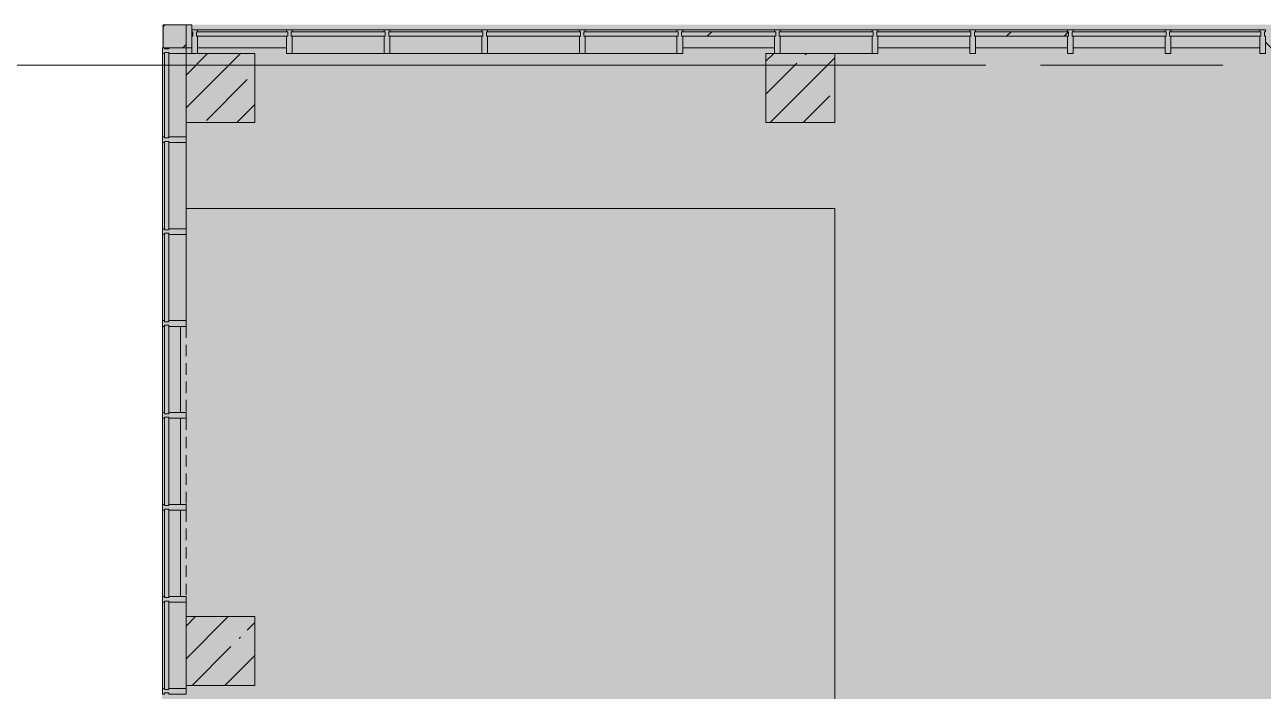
# Model space of a CAD drawing. Header units: millimetres. Extents: x -3129 to 197107, y -8553 to 29000.
# Drawn here: x 72753 to 83538, y 21550 to 27350 of the extents above; entities that cross this region are included whole.
import ezdxf

# ---------------------------------------------------------------- set-up
doc = ezdxf.new("R2010")
doc.units = ezdxf.units.MM
doc.linetypes.add('200_ШТРИХ__ш1_п0_6_', pattern=[160, 100, -60])
doc.linetypes.add('Осевая', pattern=[3175, 635, -476.25, 1587.5, -476.25])
doc.layers.add('A-DETL-GENF-6', color=7, linetype='Continuous', lineweight=9, true_color=0xc0c0c0, transparency=0.4)
for name, color, linetype, lineweight in [('A-DETL-MBND-1', 7, '200_ШТРИХ__ш1_п0_6_', 9), ('A-GLAZ-CURT-2', 7, 'Continuous', 5), ('A-WALL-6', 7, 'Continuous', 5), ('S-COLS-2', 7, 'Continuous', 5), ('Оси', 7, 'Continuous', 9), ('Оси-2', 7, 'Осевая', 9)]:
    doc.layers.add(name, color=color, linetype=linetype, lineweight=lineweight)
for name, color, linetype, lineweight, true_color in [('A-FLOR-2', 7, 'Continuous', 5, 0xb7b7b7), ('A-GLAZ-CURT-1', 7, 'Continuous', 5, 0x737373), ('A-GLAZ-CWMG-2', 7, 'Continuous', 5, 0x737373), ('A-GLAZ-CWMG-3', 7, 'Continuous', 5, 0x383e42), ('A-WALL-8', 7, 'Continuous', 5, 0x737373), ('S-COLS-1', 7, 'Continuous', 5, 0x737373)]:
    doc.layers.add(name, color=color, linetype=linetype, lineweight=lineweight, true_color=true_color)

# ---------------------------------------------------------------- blocks, each defined once
blk = doc.blocks.new('Прямоугольный импост - Импост структурный с накладкой - 190мм-22856805-2_1_1_птичка')
at = {"layer": 'A-GLAZ-CWMG-2'}
for p, q in [((0, 17), (-50, 17)), ((-50, 17), (-50, 0)), ((-50, 0), (-40, 0)), ((-40, 0), (-40, -40)), ((-10, -40), (-10, 0)), ((-10, 0), (0, 0)), ((0, 11), (0, 17)), ((-40, -40), (-50, -40)), ((-50, -40), (-50, -190)), ((0, -40), (-10, -40)), ((-50, -190), (0, -190))]:
    blk.add_line(p, q, dxfattribs=at)
blk = doc.blocks.new('Системная панель - Стекло - 40мм-22858580-2_1_1_птичка')
at = {"layer": 'A-GLAZ-CURT-1'}
for p, q in [((372.5, 40), (-372.5, 40)), ((-372.5, 40), (-372.5, 0)), ((-372.5, 0), (372.5, 0)), ((372.5, 0), (372.5, 40))]:
    blk.add_line(p, q, dxfattribs=at)
blk = doc.blocks.new('Системная панель - Стекло - 40мм-V109-2_1_1_птичка')
at = {"layer": 'A-GLAZ-CURT-1'}
for p, q in [((385, 40), (-385, 40)), ((-385, 40), (-385, 0)), ((-385, 0), (385, 0)), ((385, 0), (385, 40))]:
    blk.add_line(p, q, dxfattribs=at)
blk = doc.blocks.new('Прямоугольный импост - Импост структурный с накладкой - 190мм-22856798-2_1_1_птичка')
at = {"layer": 'A-GLAZ-CWMG-2'}
for p, q in [((-25, 0), (-25, 17)), ((-25, 17), (25, 17)), ((-15, 0), (-25, 0)), ((-15, -40), (-15, 0)), ((25, 0), (15, 0)), ((15, 0), (15, -40)), ((25, 17), (25, 0)), ((-25, -190), (-25, -40)), ((-25, -40), (-15, -40)), ((15, -40), (25, -40)), ((25, -40), (25, -190)), ((25, -190), (-25, -190))]:
    blk.add_line(p, q, dxfattribs=at)
blk = doc.blocks.new('Прямоугольный импост - Импост структурный с накладкой - 160мм-22858437-2_1_1_птичка')
at = {"layer": 'A-GLAZ-CWMG-2'}
for p, q in [((3854, 23925), (3854, 23175)), ((4011, 23925), (4011, 23175))]:
    blk.add_line(p, q, dxfattribs=at)
blk = doc.blocks.new('Системная панель - Стекло - 40мм-V110-2_1_1_птичка')
at = {"layer": 'A-GLAZ-CURT-1'}
for p, q in [((385, 40), (-385, 40)), ((-385, 40), (-385, 0)), ((-385, 0), (385, 0)), ((385, 0), (385, 40))]:
    blk.add_line(p, q, dxfattribs=at)
blk = doc.blocks.new('Системная панель - Стекло - 40мм-V111-2_1_1_птичка')
at = {"layer": 'A-GLAZ-CURT-2'}
h = blk.add_hatch(dxfattribs=at)
h.set_pattern_fill('FP_145', color=256, style=0, pattern_type=2)
h.set_pattern_definition([(135, (23850.1, -4371.1), (-1414.21, -1414.21), [1000, -3000]), (135, (24350.1, -5371.1), (-1414.21, -1414.21), [3000, -1000]), (135, (24850.1, -3371.1), (-1414.21, -1414.21), [1000, -3000])])
h.paths.add_polyline_path([(385, 40), (-385, 40), (-385, 0), (385, 0)])
at = {"layer": 'A-GLAZ-CURT-1'}
for p, q in [((385, 40), (-385, 40)), ((-385, 40), (-385, 0)), ((-385, 0), (385, 0)), ((385, 0), (385, 40))]:
    blk.add_line(p, q, dxfattribs=at)
blk = doc.blocks.new('Системная панель - Стекло - 40мм-22856069-2_1_1_птичка')
at = {"layer": 'A-GLAZ-CURT-1'}
for p, q in [((397.5, 0), (-397.5, 0)), ((-397.5, 0), (-397.5, -40)), ((397.5, -40), (397.5, 0)), ((-397.5, -40), (397.5, -40))]:
    blk.add_line(p, q, dxfattribs=at)
blk = doc.blocks.new('Системная панель - Стекло - 40мм-22856070-2_1_1_птичка')
at = {"layer": 'A-GLAZ-CURT-2'}
h = blk.add_hatch(dxfattribs=at)
h.set_pattern_fill('FP_146', color=256, style=0, pattern_type=2)
h.set_pattern_definition([(45, (-9285, -26790), (-1414.21, 1414.21), [1000, -3000]), (45, (-10285, -27290), (-1414.21, 1414.21), [3000, -1000]), (45, (-8285, -27790), (-1414.21, 1414.21), [1000, -3000])])
h.paths.add_polyline_path([(410, -40), (410, 0), (-410, 0), (-410, -40)])
at = {"layer": 'A-GLAZ-CURT-1'}
for p, q in [((410, 0), (-410, 0)), ((-410, 0), (-410, -40)), ((-410, -40), (410, -40)), ((410, -40), (410, 0))]:
    blk.add_line(p, q, dxfattribs=at)
blk = doc.blocks.new('Системная панель - Стекло - 40мм-V112-2_1_1_птичка')
at = {"layer": 'A-GLAZ-CURT-1'}
for p, q in [((410, 0), (-410, 0)), ((-410, 0), (-410, -40)), ((-410, -40), (410, -40)), ((410, -40), (410, 0))]:
    blk.add_line(p, q, dxfattribs=at)
blk = doc.blocks.new('Системная панель - Стекло - 40мм-22856305-2_1_1_птичка')
at = {"layer": 'A-GLAZ-CURT-2'}
h = blk.add_hatch(dxfattribs=at)
h.set_pattern_fill('FP_147', color=256, style=0, pattern_type=2)
h.set_pattern_definition([(45, (-11835.1, -26790), (-1414.21, 1414.21), [1000, -3000]), (45, (-12835.1, -27290), (-1414.21, 1414.21), [3000, -1000]), (45, (-10835.1, -27790), (-1414.21, 1414.21), [1000, -3000])])
h.paths.add_polyline_path([(410, -40), (410, 0), (-410, 0), (-410, -40)])
at = {"layer": 'A-GLAZ-CURT-1'}
for p, q in [((410, 0), (-410, 0)), ((-410, 0), (-410, -40)), ((-410, -40), (410, -40)), ((410, -40), (410, 0))]:
    blk.add_line(p, q, dxfattribs=at)
blk = doc.blocks.new('Системная панель - Стекло - 40мм-V113-2_1_1_птичка')
at = {"layer": 'A-GLAZ-CURT-1'}
for p, q in [((410, 0), (-410, 0)), ((-410, 0), (-410, -40)), ((-410, -40), (410, -40)), ((410, -40), (410, 0))]:
    blk.add_line(p, q, dxfattribs=at)
blk = doc.blocks.new('Системная панель - Стекло - 40мм-V114-2_1_1_птичка')
at = {"layer": 'A-GLAZ-CURT-1'}
for p, q in [((397.5, 0), (-397.5, 0)), ((-397.5, 0), (-397.5, -40)), ((397.5, -40), (397.5, 0)), ((-397.5, -40), (397.5, -40))]:
    blk.add_line(p, q, dxfattribs=at)
blk = doc.blocks.new('Прямоугольный импост - Импост структурный с накладкой - 190мм-22856073-2_1_1_птичка')
at = {"layer": 'A-GLAZ-CWMG-2'}
for p, q in [((-50, 40), (-50, 190)), ((-50, 190), (0, 190)), ((0, 190), (0, 40)), ((-40, 40), (-50, 40)), ((-50, -17), (-50, 0)), ((-50, 0), (-40, 0)), ((-40, 0), (-40, 40)), ((-10, 40), (-10, 0)), ((0, 40), (-10, 40)), ((-10, 0), (0, 0)), ((0, 0), (0, -17)), ((0, -17), (-50, -17))]:
    blk.add_line(p, q, dxfattribs=at)
blk = doc.blocks.new('Прямоугольный импост - Импост структурный с накладкой - 160мм-22794259-2_1_1_птичка')
at = {"layer": 'A-GLAZ-CWMG-2'}
for p, q in [((4160, 27307), (4935, 27307)), ((4160, 27150), (4935, 27150))]:
    blk.add_line(p, q, dxfattribs=at)
blk = doc.blocks.new('Прямоугольный импост - Импост структурный с накладкой - 160мм-20149070-2_1_1_птичка')
at = {"layer": 'A-GLAZ-CWMG-2'}
for p, q in [((8385, 27307), (9185, 27307)), ((8385, 27150), (9185, 27150))]:
    blk.add_line(p, q, dxfattribs=at)
blk = doc.blocks.new('Прямоугольный импост - Импост структурный с накладкой - 160мм-22794460-2_1_1_птичка')
at = {"layer": 'A-GLAZ-CWMG-2'}
for p, q in [((10935, 27307), (11285, 27307)), ((10935, 27150), (11285, 27150))]:
    blk.add_line(p, q, dxfattribs=at)
blk = doc.blocks.new('Прямоугольный импост - Импост структурный с накладкой - 160мм-22794342-2_1_1_птичка')
at = {"layer": 'A-GLAZ-CWMG-2'}
for p, q in [((11285, 27307), (11735, 27307)), ((11285, 27150), (11735, 27150))]:
    blk.add_line(p, q, dxfattribs=at)
blk = doc.blocks.new('Прямоугольный импост - Импост структурный с накладкой - 190мм-22856065-2_1_1_птичка')
at = {"layer": 'A-GLAZ-CWMG-2'}
for p, q in [((-25, 40), (-25, 190)), ((-25, 190), (25, 190)), ((25, 190), (25, 40)), ((-15, 40), (-25, 40)), ((-25, -17), (-25, 0)), ((-25, 0), (-15, 0)), ((-15, 0), (-15, 40)), ((15, 40), (15, 0)), ((25, 40), (15, 40)), ((15, 0), (25, 0)), ((25, 0), (25, -17)), ((25, -17), (-25, -17))]:
    blk.add_line(p, q, dxfattribs=at)
blk = doc.blocks.new('Прямоугольный импост - Импост структурный с накладкой - 190мм-V115-2_1_1_птичка')
at = {"layer": 'A-GLAZ-CWMG-2'}
for p, q in [((-50, 190), (-50, 40)), ((0, 40), (0, 190)), ((-50, 40), (-40, 40)), ((-40, 0), (-50, 0)), ((-50, 0), (-50, -17)), ((-40, 40), (-40, 0)), ((-10, 0), (-10, 40)), ((-10, 40), (0, 40)), ((0, 0), (-10, 0)), ((0, -17), (0, 0)), ((-50, -17), (0, -17))]:
    blk.add_line(p, q, dxfattribs=at)
blk = doc.blocks.new('Системная панель - Стекло - 40мм-V140-2_1_1_птичка')
at = {"layer": 'A-GLAZ-CURT-2'}
h = blk.add_hatch(dxfattribs=at)
h.set_pattern_fill('FP_166', color=256, style=0, pattern_type=2)
h.set_pattern_definition([(135, (24650.1, -4371.1), (-1414.21, -1414.21), [1000, -3000]), (135, (25150.1, -5371.1), (-1414.21, -1414.21), [3000, -1000]), (135, (25650.1, -3371.1), (-1414.21, -1414.21), [1000, -3000])])
h.paths.add_polyline_path([(385, 40), (-385, 40), (-385, 0), (385, 0)])
at = {"layer": 'A-GLAZ-CURT-1'}
for p, q in [((385, 40), (-385, 40)), ((-385, 40), (-385, 0)), ((-385, 0), (385, 0)), ((385, 0), (385, 40))]:
    blk.add_line(p, q, dxfattribs=at)
blk = doc.blocks.new('Прямоугольный импост - Импост структурный с накладкой - 190мм-V141-2_1_1_птичка')
at = {"layer": 'A-GLAZ-CWMG-3'}
for points in [[(3871, 24775), (3871, 25525), (3854, 25525), (3854, 24775)], [(4061, 24775), (4061, 25525), (3911, 25525), (3911, 24775)]]:
    blk.add_hatch(color=256, dxfattribs=at).paths.add_polyline_path(points)
at = {"layer": 'A-GLAZ-CWMG-2'}
for p, q in [((3854, 25525), (3854, 24775)), ((4061, 25525), (4061, 24775))]:
    blk.add_line(p, q, dxfattribs=at)
blk = doc.blocks.new('Системная панель - Стекло - 40мм-V142-2_1_1_птичка')
at = {"layer": 'A-GLAZ-CURT-1'}
for p, q in [((410, 0), (-410, 0)), ((-410, 0), (-410, -40)), ((-410, -40), (410, -40)), ((410, -40), (410, 0))]:
    blk.add_line(p, q, dxfattribs=at)
blk = doc.blocks.new('Прямоугольный импост - Импост структурный с накладкой - 190мм-23186024-2_1_1_птичка')
at = {"layer": 'A-GLAZ-CWMG-3'}
for points in [[(9987, 27290), (10035, 27290), (10035, 27307), (9235, 27307), (9235, 27290)], [(9987, 27100), (10035, 27100), (10035, 27250), (9235, 27250), (9235, 27100), (9710, 27100)]]:
    blk.add_hatch(color=256, dxfattribs=at).paths.add_polyline_path(points)
at = {"layer": 'A-GLAZ-CWMG-2'}
for p, q in [((9235, 27307), (10035, 27307)), ((9710, 27100), (10035, 27100))]:
    blk.add_line(p, q, dxfattribs=at)
blk = doc.blocks.new('Прямоугольный импост - Импост структурный с накладкой - 190мм-V143-2_1_1_птичка')
at = {"layer": 'A-GLAZ-CWMG-2'}
for p, q in [((-25, 40), (-25, 190)), ((25, 190), (25, 40)), ((-15, 40), (-25, 40)), ((-25, -17), (-25, 0)), ((-25, 0), (-15, 0)), ((-15, 0), (-15, 40)), ((15, 40), (15, 0)), ((25, 40), (15, 40)), ((15, 0), (25, 0)), ((25, 0), (25, -17)), ((25, -17), (-25, -17))]:
    blk.add_line(p, q, dxfattribs=at)
blk = doc.blocks.new('Системная панель - Стекло - 40мм-V144-2_1_1_птичка')
at = {"layer": 'A-GLAZ-CURT-1'}
for p, q in [((410, 0), (-410, 0)), ((-410, 0), (-410, -40)), ((-410, -40), (410, -40)), ((410, -40), (410, 0))]:
    blk.add_line(p, q, dxfattribs=at)
blk = doc.blocks.new('Прямоугольный импост - Импост структурный с накладкой - 190мм-V145-2_1_1_птичка')
at = {"layer": 'A-GLAZ-CWMG-3'}
for points in [[(8132, 27290), (8335, 27290), (8335, 27307), (7535, 27307), (7535, 27290)], [(8132, 27100), (8335, 27100), (8335, 27250), (7535, 27250), (7535, 27100)]]:
    blk.add_hatch(color=256, dxfattribs=at).paths.add_polyline_path(points)
at = {"layer": 'A-GLAZ-CWMG-2'}
for p, q in [((7535, 27307), (8335, 27307)), ((7535, 27100), (8335, 27100))]:
    blk.add_line(p, q, dxfattribs=at)
blk = doc.blocks.new('Системная панель - Стекло - 40мм-V171-2_1_1_птичка')
at = {"layer": 'A-GLAZ-CURT-1'}
for p, q in [((410, 0), (-410, 0)), ((-410, 0), (-410, -40)), ((-410, -40), (410, -40)), ((410, -40), (410, 0))]:
    blk.add_line(p, q, dxfattribs=at)
blk = doc.blocks.new('Системная панель - Стекло - 40мм-V172-2_1_1_птичка')
at = {"layer": 'A-GLAZ-CURT-1'}
for p, q in [((410, 0), (-410, 0)), ((-410, 0), (-410, -40)), ((-410, -40), (410, -40)), ((410, -40), (410, 0))]:
    blk.add_line(p, q, dxfattribs=at)
blk = doc.blocks.new('Прямоугольный импост - Импост структурный с накладкой - 190мм-22858574-2_1_1_птичка')
at = {"layer": 'A-GLAZ-CWMG-3'}
for points in [[(3871, 26375), (3871, 27100), (3854, 27100), (3854, 26375)], [(4061, 26375), (4060, 27100), (3911, 27100), (3911, 26375), (4060, 26375)]]:
    blk.add_hatch(color=256, dxfattribs=at).paths.add_polyline_path(points)
at = {"layer": 'A-GLAZ-CWMG-2'}
for p, q in [((3854, 27100), (3854, 26375)), ((4061, 26500), (4061, 26375))]:
    blk.add_line(p, q, dxfattribs=at)
blk = doc.blocks.new('BSC_Колонна _Прямоугольная - 200х200-22401950-2_1_1_птичка')
at = {"layer": 'S-COLS-2'}
h = blk.add_hatch(dxfattribs=at)
h.set_pattern_fill('FP_200', color=256, style=0, pattern_type=2)
h.set_pattern_definition([(45, (-3960, -27250), (-176.7767, 176.7767), [])])
h.paths.add_polyline_path([(-100, -100), (100, -100), (100, 100), (-100, 99)])
at = {"layer": 'S-COLS-1'}
for p, q in [((100, 100), (-100, 100)), ((-100, 99), (-100, -100)), ((100, -100), (100, 100)), ((-100, -100), (100, -100))]:
    blk.add_line(p, q, dxfattribs=at)
blk = doc.blocks.new('Системная панель - Стекло - 40мм-V185-2_1_1_птичка')
at = {"layer": 'A-GLAZ-CURT-2'}
h = blk.add_hatch(dxfattribs=at)
h.set_pattern_fill('FP_201', color=256, style=0, pattern_type=2)
h.set_pattern_definition([(45, (-6735, -26790), (-1414.21, 1414.21), [1000, -3000]), (45, (-7735, -27290), (-1414.21, 1414.21), [3000, -1000]), (45, (-5735, -27790), (-1414.21, 1414.21), [1000, -3000])])
h.paths.add_polyline_path([(410, -40), (410, 0), (-410, 0), (-410, -40), (42, -40)])
at = {"layer": 'A-GLAZ-CURT-1'}
for p, q in [((410, 0), (-410, 0)), ((-410, 0), (-410, -40)), ((-410, -40), (410, -40)), ((410, -40), (410, 0))]:
    blk.add_line(p, q, dxfattribs=at)
blk = doc.blocks.new('Системная панель - Стекло - 40мм-V186-2_1_1_птичка')
at = {"layer": 'A-GLAZ-CURT-1'}
for p, q in [((385, 40), (-385, 40)), ((-385, 40), (-385, 0)), ((-385, 0), (385, 0)), ((385, 0), (385, 40))]:
    blk.add_line(p, q, dxfattribs=at)
blk = doc.blocks.new('BSC_Колонна _Прямоугольная - 600х600-V190-2_1_1_птичка')
at = {"layer": 'S-COLS-2'}
h = blk.add_hatch(dxfattribs=at)
h.set_pattern_fill('FP_204', color=256, style=0, pattern_type=2)
h.set_pattern_definition([(45, (-9410, -26800), (-285.123, 285.123), []), (45, (-9124.88, -26800), (-285.123, 285.123), [504.031, -100.806, 16.764, -84.042])])
h.paths.add_polyline_path([(-300, -300), (300, -300), (300, 300), (-300, 300), (-300, -76)])
at = {"layer": 'S-COLS-1'}
for p, q in [((300, 300), (-300, 300)), ((-300, 300), (-300, -300)), ((300, -300), (300, 300)), ((-300, -300), (300, -300))]:
    blk.add_line(p, q, dxfattribs=at)
blk = doc.blocks.new('BSC_Колонна _Прямоугольная - 600х600-V191-2_1_1_птичка')
at = {"layer": 'S-COLS-2'}
h = blk.add_hatch(dxfattribs=at)
h.set_pattern_fill('FP_205', color=256, style=0, pattern_type=2)
h.set_pattern_definition([(45, (-4360, -26800), (-285.123, 285.123), []), (45, (-4074.88, -26800), (-285.123, 285.123), [504.031, -100.806, 16.764, -84.042])])
h.paths.add_polyline_path([(-300, -300), (300, -300), (300, 300), (-300, 300), (-300, 39)])
at = {"layer": 'S-COLS-1'}
for p, q in [((300, 300), (-300, 300)), ((-300, 300), (-300, -300)), ((300, -300), (300, 300)), ((-300, -300), (300, -300))]:
    blk.add_line(p, q, dxfattribs=at)
blk = doc.blocks.new('BSC_Колонна _Прямоугольная - 600х600-V192-2_1_1_птичка')
at = {"layer": 'S-COLS-2'}
h = blk.add_hatch(dxfattribs=at)
h.set_pattern_fill('FP_207', color=256, style=0, pattern_type=2)
h.set_pattern_definition([(45, (-4360, -21900), (-285.123, 285.123), []), (45, (-4074.88, -21900), (-285.123, 285.123), [504.031, -100.806, 16.764, -84.042])])
h.paths.add_polyline_path([(-300, -300), (300, -300), (300, 300), (-300, 300), (-300, -267)])
at = {"layer": 'S-COLS-1'}
for p, q in [((300, 300), (-300, 300)), ((-300, 300), (-300, -300)), ((300, -300), (300, 300)), ((-300, -300), (300, -300))]:
    blk.add_line(p, q, dxfattribs=at)
blk = doc.blocks.new('Системная панель - Стекло - 40мм-V201-2_1_1_птичка')
at = {"layer": 'A-GLAZ-CURT-1'}
for p, q in [((385, 40), (-385, 40)), ((-385, 40), (-385, 0)), ((-385, 0), (385, 0)), ((385, 0), (385, 40))]:
    blk.add_line(p, q, dxfattribs=at)
blk = doc.blocks.new('Прямоугольный импост - Импост структурный с накладкой - 190мм-V202-2_1_1_птичка')
at = {"layer": 'A-GLAZ-CWMG-3'}
for points in [[(3871, 21575), (3871, 22325), (3854, 22325), (3854, 21575)], [(4061, 21575), (4060, 22325), (3911, 22325), (3911, 21575), (4060, 21575)]]:
    blk.add_hatch(color=256, dxfattribs=at).paths.add_polyline_path(points)
at = {"layer": 'A-GLAZ-CWMG-2'}
for p, q in [((3854, 22325), (3854, 21575)), ((4061, 22325), (4061, 22200)), ((4061, 21600), (4061, 21575))]:
    blk.add_line(p, q, dxfattribs=at)
blk = doc.blocks.new('Прямоугольный импост - Импост структурный с накладкой - 190мм-V219-2_1_1_птичка')
at = {"layer": 'A-DETL-MBND-1'}
blk.add_hatch(color=256, dxfattribs=at).paths.add_polyline_path([(4061, 23975), (4061, 24725), (4011, 24725), (4011, 23975)])
blk.add_line((4061, 24725), (4061, 23975), dxfattribs=at)

msp = doc.modelspace()

# ---------------------------------------------------------------- hatches: boundary and pattern name
at = {"layer": 'A-DETL-GENF-6'}
msp.add_hatch(color=256, dxfattribs=at).paths.add_polyline_path([(103272.5, -280), (108857.4, -280), (108857.4, 23777.7), (103957.4, 23777.7), (103957.4, 27350), (73949.4, 27350), (73949.4, 15358), (69829.4, 15358), (69829.4, -280), (102344.9, -280)])
at = {"layer": 'A-WALL-6'}
h = msp.add_hatch(dxfattribs=at)
h.set_pattern_fill('FP_134', color=256, style=0, pattern_type=2)
h.set_pattern_definition([(135, (70097.43, 0), (-176.7767, -176.7767), [])])
h.paths.add_polyline_path([(83794.5, 27150), (83807.4, 27150), (83807.4, 27350), (83557.7, 27350), (83557.7, 27150)])
h.paths.add_polyline_path([(74157.4, 27150), (74207.4, 27150), (74207.4, 27350), (74157.4, 27350), (74157.4, 27325.2)])

# ---------------------------------------------------------------- linework, layer by layer
at = {"layer": 'A-FLOR-2'}
for p, q in [((79807.4, 25750), (74158.6, 25750)), ((79807.4, 20770), (79807.4, 25750))]:
    msp.add_line(p, q, dxfattribs=at)
at = {"layer": 'A-WALL-8'}
for p, q in [((74207.4, 27350), (74157.4, 27350)), ((74207.4, 27150), (74207.4, 27350)), ((74157.4, 27150), (74207.4, 27150))]:
    msp.add_line(p, q, dxfattribs=at)
at = {"layer": 'Оси'}
msp.add_line((67986.4, 27000), (80486.4, 27000), dxfattribs=at)
at = {"layer": 'Оси-2'}
msp.add_line((80486.4, 27000), (91457.4, 27000), dxfattribs=at)

# ---------------------------------------------------------------- block references
at = {"layer": 'A-DETL-MBND-1'}
for p in [(70097.4, 0), (70097.4, -800), (70097.4, -1600)]:
    msp.add_blockref('Прямоугольный импост - Импост структурный с накладкой - 190мм-V219-2_1_1_птичка', p, dxfattribs=at)
at = {"layer": 'A-GLAZ-CURT-1'}
for name, p in [('Системная панель - Стекло - 40мм-22856069-2_1_1_птичка', (74644.9, 27290)), ('Системная панель - Стекло - 40мм-V172-2_1_1_птичка', (75482.4, 27290)), ('Системная панель - Стекло - 40мм-V185-2_1_1_птичка', (76332.4, 27290)), ('Системная панель - Стекло - 40мм-V171-2_1_1_птичка', (77182.4, 27290)), ('Системная панель - Стекло - 40мм-V144-2_1_1_птичка', (78032.4, 27290)), ('Системная панель - Стекло - 40мм-22856070-2_1_1_птичка', (78882.4, 27290)), ('Системная панель - Стекло - 40мм-V142-2_1_1_птичка', (79732.4, 27290)), ('Системная панель - Стекло - 40мм-V112-2_1_1_птичка', (80582.4, 27290)), ('Системная панель - Стекло - 40мм-22856305-2_1_1_птичка', (81432.6, 27290)), ('Системная панель - Стекло - 40мм-V113-2_1_1_птичка', (82282.7, 27290)), ('Системная панель - Стекло - 40мм-V114-2_1_1_птичка', (83120.2, 27290))]:
    msp.add_blockref(name, p, dxfattribs=at)
at = {"layer": 'A-GLAZ-CURT-1', "rotation": 269.9999999999999}
for name, p in [('Системная панель - Стекло - 40мм-22858580-2_1_1_птичка', (73968.6, 26737.6)), ('Системная панель - Стекло - 40мм-V186-2_1_1_птичка', (73968.6, 25950.1)), ('Системная панель - Стекло - 40мм-V140-2_1_1_птичка', (73968.6, 25150.1)), ('Системная панель - Стекло - 40мм-V111-2_1_1_птичка', (73968.6, 24350.1)), ('Системная панель - Стекло - 40мм-V109-2_1_1_птичка', (73968.6, 23550.1)), ('Системная панель - Стекло - 40мм-V110-2_1_1_птичка', (73968.6, 22750.1)), ('Системная панель - Стекло - 40мм-V201-2_1_1_птичка', (73968.6, 21950.1))]:
    msp.add_blockref(name, p, dxfattribs=at)
at = {"layer": 'A-GLAZ-CWMG-2'}
for name, p, rotation in [('Прямоугольный импост - Импост структурный с накладкой - 190мм-V115-2_1_1_птичка', (74207.4, 27290), 180), ('Прямоугольный импост - Импост структурный с накладкой - 190мм-22856805-2_1_1_птичка', (73968.6, 27150.1), 89.99999999999991)]:
    msp.add_blockref(name, p, dxfattribs=dict(at, rotation=rotation))
for name, p in [('Прямоугольный импост - Импост структурный с накладкой - 160мм-22794259-2_1_1_птичка', (70097.4, 0)), ('Прямоугольный импост - Импост структурный с накладкой - 190мм-V145-2_1_1_птичка', (67547.4, 0)), ('Прямоугольный импост - Импост структурный с накладкой - 190мм-V145-2_1_1_птичка', (68397.4, 0)), ('Прямоугольный импост - Импост структурный с накладкой - 190мм-V145-2_1_1_птичка', (69247.4, 0)), ('Прямоугольный импост - Импост структурный с накладкой - 190мм-V145-2_1_1_птичка', (70097.4, 0)), ('Прямоугольный импост - Импост структурный с накладкой - 160мм-20149070-2_1_1_птичка', (70097.4, 0)), ('Прямоугольный импост - Импост структурный с накладкой - 190мм-23186024-2_1_1_птичка', (70097.4, 0)), ('Прямоугольный импост - Импост структурный с накладкой - 160мм-20149070-2_1_1_птичка', (71797.4, 0)), ('Прямоугольный импост - Импост структурный с накладкой - 160мм-22794460-2_1_1_птичка', (70097.4, 0)), ('Прямоугольный импост - Импост структурный с накладкой - 160мм-22794342-2_1_1_птичка', (70097.4, 0)), ('Прямоугольный импост - Импост структурный с накладкой - 160мм-20149070-2_1_1_птичка', (73497.7, 0)), ('Прямоугольный импост - Импост структурный с накладкой - 160мм-22794259-2_1_1_птичка', (78572.7, 0)), ('Прямоугольный импост - Импост структурный с накладкой - 190мм-22858574-2_1_1_птичка', (70097.4, 0)), ('Прямоугольный импост - Импост структурный с накладкой - 190мм-V141-2_1_1_птичка', (70097.4, 800)), ('Прямоугольный импост - Импост структурный с накладкой - 190мм-V141-2_1_1_птичка', (70097.4, 0)), ('Прямоугольный импост - Импост структурный с накладкой - 160мм-22858437-2_1_1_птичка', (70097.4, 800)), ('Прямоугольный импост - Импост структурный с накладкой - 160мм-22858437-2_1_1_птичка', (70097.4, 0)), ('Прямоугольный импост - Импост структурный с накладкой - 160мм-22858437-2_1_1_птичка', (70097.4, -800)), ('Прямоугольный импост - Импост структурный с накладкой - 190мм-V202-2_1_1_птичка', (70097.4, 0))]:
    msp.add_blockref(name, p, dxfattribs=at)
at = {"layer": 'A-GLAZ-CWMG-2', "extrusion": (0, 0, -1)}
for name, p, rotation in [('Прямоугольный импост - Импост структурный с накладкой - 190мм-22856065-2_1_1_птичка', (-75057.4, 27290), 180), ('Прямоугольный импост - Импост структурный с накладкой - 190мм-22856065-2_1_1_птичка', (-75907.4, 27290), 180), ('Прямоугольный импост - Импост структурный с накладкой - 190мм-22856065-2_1_1_птичка', (-76757.4, 27290), 180), ('Прямоугольный импост - Импост структурный с накладкой - 190мм-22856065-2_1_1_птичка', (-77607.4, 27290), 180), ('Прямоугольный импост - Импост структурный с накладкой - 190мм-22856065-2_1_1_птичка', (-78457.4, 27290), 180), ('Прямоугольный импост - Импост структурный с накладкой - 190мм-V143-2_1_1_птичка', (-79307.4, 27290), 180), ('Прямоугольный импост - Импост структурный с накладкой - 190мм-22856065-2_1_1_птичка', (-80157.4, 27290), 180), ('Прямоугольный импост - Импост структурный с накладкой - 190мм-22856065-2_1_1_птичка', (-81007.4, 27290), 180), ('Прямоугольный импост - Импост структурный с накладкой - 190мм-22856065-2_1_1_птичка', (-81857.7, 27290), 180), ('Прямоугольный импост - Импост структурный с накладкой - 190мм-22856065-2_1_1_птичка', (-82707.7, 27290), 180), ('Прямоугольный импост - Импост структурный с накладкой - 190мм-22856073-2_1_1_птичка', (-83557.7, 27290), 180), ('Прямоугольный импост - Импост структурный с накладкой - 190мм-22856798-2_1_1_птичка', (-73968.6, 26350.1), 270.0000000000001), ('Прямоугольный импост - Импост структурный с накладкой - 190мм-22856798-2_1_1_птичка', (-73968.6, 25550.1), 270.0000000000001), ('Прямоугольный импост - Импост структурный с накладкой - 190мм-22856798-2_1_1_птичка', (-73968.6, 24750.1), 270.0000000000001), ('Прямоугольный импост - Импост структурный с накладкой - 190мм-22856798-2_1_1_птичка', (-73968.6, 23950.1), 270.0000000000001), ('Прямоугольный импост - Импост структурный с накладкой - 190мм-22856798-2_1_1_птичка', (-73968.6, 23150.1), 270.0000000000001), ('Прямоугольный импост - Импост структурный с накладкой - 190мм-22856798-2_1_1_птичка', (-73968.6, 22350.1), 270.0000000000001), ('Прямоугольный импост - Импост структурный с накладкой - 190мм-22856798-2_1_1_птичка', (-73968.6, 21550.1), 270.0000000000001)]:
    msp.add_blockref(name, p, dxfattribs=dict(at, rotation=rotation))
at = {"layer": 'S-COLS-1'}
for name, p in [('BSC_Колонна _Прямоугольная - 200х200-22401950-2_1_1_птичка', (74057.4, 27250)), ('BSC_Колонна _Прямоугольная - 600х600-V191-2_1_1_птичка', (74457.4, 26800)), ('BSC_Колонна _Прямоугольная - 600х600-V190-2_1_1_птичка', (79507.4, 26800)), ('BSC_Колонна _Прямоугольная - 600х600-V192-2_1_1_птичка', (74457.4, 21900))]:
    msp.add_blockref(name, p, dxfattribs=at)

doc.saveas('drawing.dxf')
